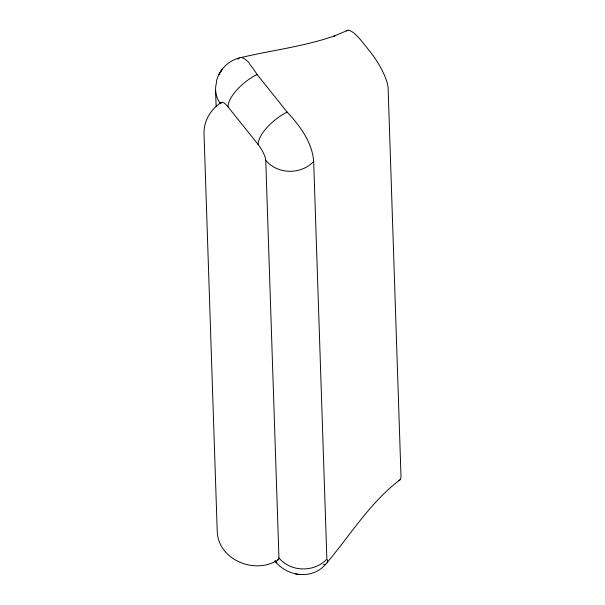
<?xml version="1.0" encoding="UTF-8"?>
<svg xmlns="http://www.w3.org/2000/svg" width="605" height="605" viewBox="0 0 605 605"><rect width="100%" height="100%" fill="white"/><g stroke="black" fill="none" stroke-linecap="round" stroke-linejoin="round"><path stroke-width="0.91" d="M313.677 161.452A30.008 26.197 -1.9 0 1 265.754 160.234L278.943 557.87A30.008 26.197 -1.9 0 0 326.866 559.096L313.677 161.452C312.263 142.273 299.883 125.772 287.171 112.106L257.08 74.483A42.093 11.049 65.9 0 0 249.684 64.319M216.446 81.13C219.214 70.074 228.115 60.757 239.24 57.944M327.245 562.423C350.824 534.374 370.351 502.233 399.965 479.848M325.588 564.306C312.339 580.059 286.641 576.686 274.973 560.888L276.856 562.937L275.177 560.986M221.127 102.57C210.782 109.082 203.87 120.796 204.006 133.115L217.203 530.751C217.694 559.852 255 575.045 278.111 559.844M347.883 30.25L333.983 36.156L335.51 35.506C305.328 46.366 273.271 49.958 242.189 57.294M295.573 573.941L299.104 574.584M220.954 103.757A13.181 3.509 58.5 0 1 225.453 104.068A12.478 3.328 58.5 0 1 228.07 106.926L258.161 144.55A12.955 3.448 58.5 0 1 265.625 160.075M215.592 90.599L216.136 106.593M258.161 144.55A30.008 12.266 -38.7 0 1 287.171 112.106M278.897 557.818A13.181 3.509 58.5 0 1 277.408 559.844M228.07 106.926A30.008 12.266 -38.7 0 1 257.08 74.483M220.341 103.425A30.008 26.197 -1.9 0 1 216.794 81.819M346.385 30.885A30.008 7.994 58.5 0 1 361.979 41.526L370.532 52.219A30.008 7.994 58.5 0 1 388.123 88.239L400.986 475.969A30.008 7.994 58.5 0 1 398.453 480.491M237.969 59.381A43.091 11.283 67.5 0 1 249.502 63.396M327.517 559.731A43.091 11.412 49.4 0 1 323.524 564.563M222.088 69.356L218.897 74.521L222.088 69.356"/></g></svg>
